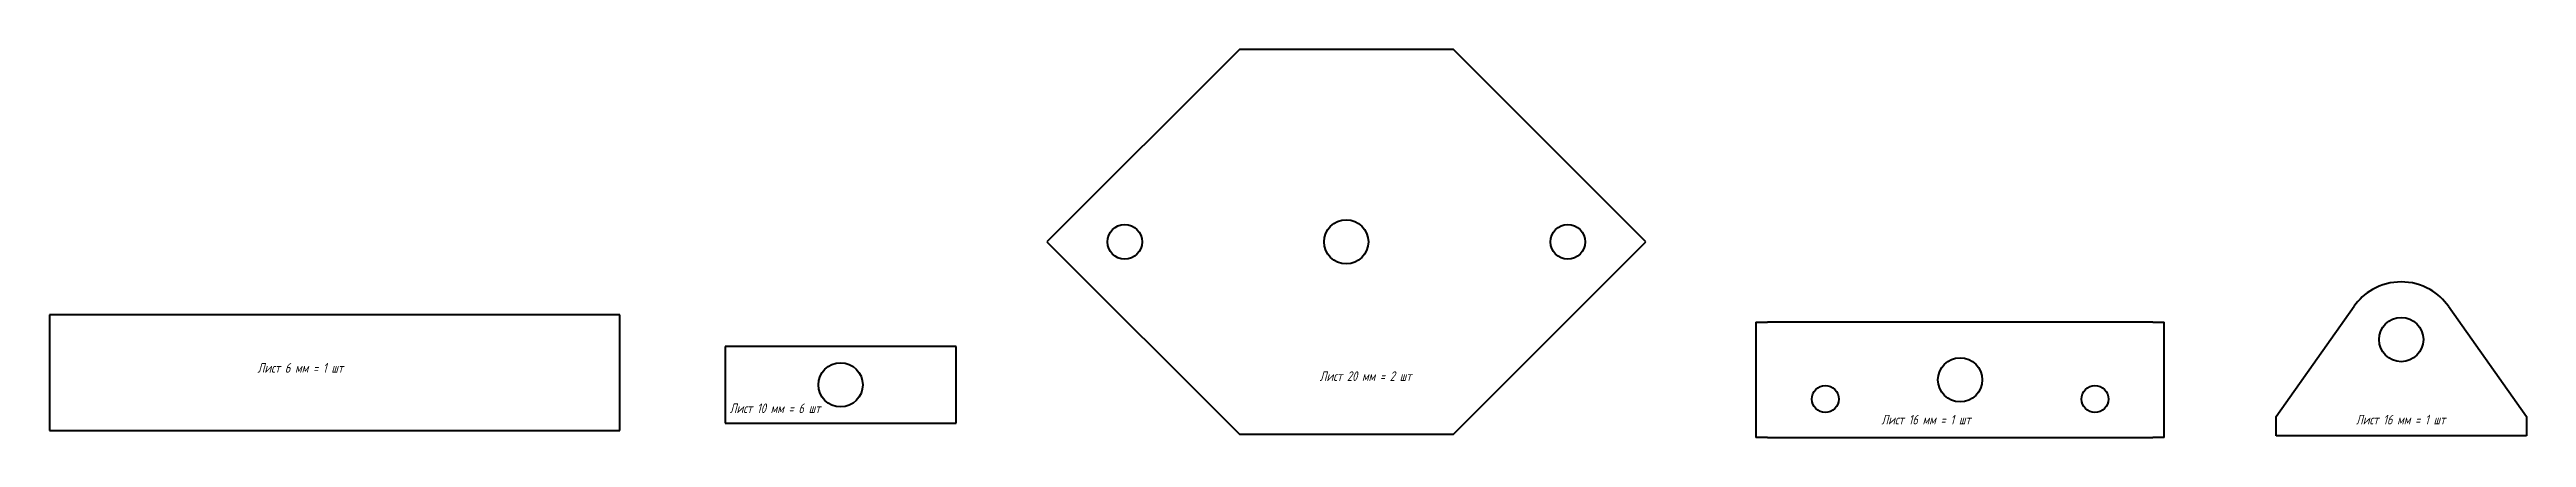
# Model space of a CAD drawing. Header units: millimetres. Extents: x -148 to 1138, y -34 to 168.
import ezdxf

# ---------------------------------------------------------------- set-up
doc = ezdxf.new("R2010")
doc.units = ezdxf.units.MM
doc.linetypes.add('K5LT_BASIC', pattern=[0])
doc.styles.add('KTEXTSTYLE', font='GOST_AU.SHX', dxfattribs={"width": 0.96, "height": 5})

# ---------------------------------------------------------------- blocks, each defined once
blk = doc.blocks.new('U0')
at = {"color": 163, "linetype": 'K5LT_BASIC', "lineweight": 40, "true_color": 0x7582cc}
for p, q in [((148, 30), (-148, 30)), ((-148, 30), (-148, -30)), ((148, -30), (148, 30)), ((-148, -30), (148, -30))]:
    blk.add_line(p, q, dxfattribs=at)

msp = doc.modelspace()

# ---------------------------------------------------------------- linework, layer by layer
at = {"color": 163, "linetype": 'K5LT_BASIC', "lineweight": 40, "true_color": 0x7582cc}
for p, q in [((469.7, 168), (369.7, 68)), ((580.8, 168), (469.7, 168)), ((680.8, 68), (580.8, 168)), ((369.7, 68), (469.7, -32)), ((580.8, -32), (680.8, 68)), ((737.9, 26.3), (737.9, -33.7)), ((737.9, 26.3), (743.9, 26.3)), ((828.9, 26.3), (743.9, 26.3)), ((858.9, 26.3), (828.9, 26.3)), ((943.9, 26.3), (858.9, 26.3)), ((943.9, 26.3), (949.9, 26.3)), ((949.9, -33.7), (949.9, 26.3)), ((1007.9, -22.8), (1048.4, 34.5)), ((1097.4, 34.5), (1137.9, -22.8)), ((322.7, 13.7), (202.7, 13.7)), ((202.7, 13.7), (202.7, -26.3)), ((322.7, -26.3), (322.7, 13.7)), ((1007.9, -32.8), (1007.9, -22.8)), ((1137.9, -22.8), (1137.9, -32.8)), ((202.7, -26.3), (322.7, -26.3)), ((469.7, -32), (580.8, -32)), ((743.9, -33.7), (737.9, -33.7)), ((743.9, -33.7), (943.9, -33.7)), ((949.9, -33.7), (943.9, -33.7)), ((1137.9, -32.8), (1007.9, -32.8))]:
    msp.add_line(p, q, dxfattribs=at)
for centre, radius in [((525.2, 68), 11.5), ((410.2, 68), 9), ((640.2, 68), 9), ((1072.9, 17.2), 11.5), ((262.7, -6.3), 11.5), ((843.9, -3.7), 11.5), ((773.9, -13.7), 7), ((913.9, -13.7), 7)]:
    msp.add_circle(centre, radius, dxfattribs=at)
for start, end in [(119.9264, 144.7534), (60.0736, 119.9264), (35.2466, 60.0736)]:
    msp.add_arc((1072.9, 17.2), 30, start, end, dxfattribs=at)

# ---------------------------------------------------------------- block references
msp.add_blockref('U0', (0, 0))

# ---------------------------------------------------------------- texts
at = {"color": 7, "char_height": 5, "attachment_point": 1, "style": 'KTEXTSTYLE'}
for s, insert in [('\\H3.5;\\W0.965;\\Q15;\\Q15;\\H5.00;Лист 6 мм = 1 шт', (-40, 5)), ('\\H3.5;\\W0.965;\\Q15;\\Q15;\\H5.00;Лист 20 мм = 2 шт', (511.4, 0.7)), ('\\H3.5;\\W0.965;\\Q15;\\Q15;\\H5.00;Лист 10 мм = 6 шт', (205.1, -16)), ('\\H3.5;\\W0.965;\\Q15;\\Q15;\\H5.00;Лист 16 мм = 1 шт', (803, -21.9)), ('\\H3.5;\\W0.965;\\Q15;\\Q15;\\H5.00;Лист 16 мм = 1 шт', (1049.4, -21.9))]:
    msp.add_mtext(s, dxfattribs=dict(at, insert=insert))

doc.saveas('drawing.dxf')
